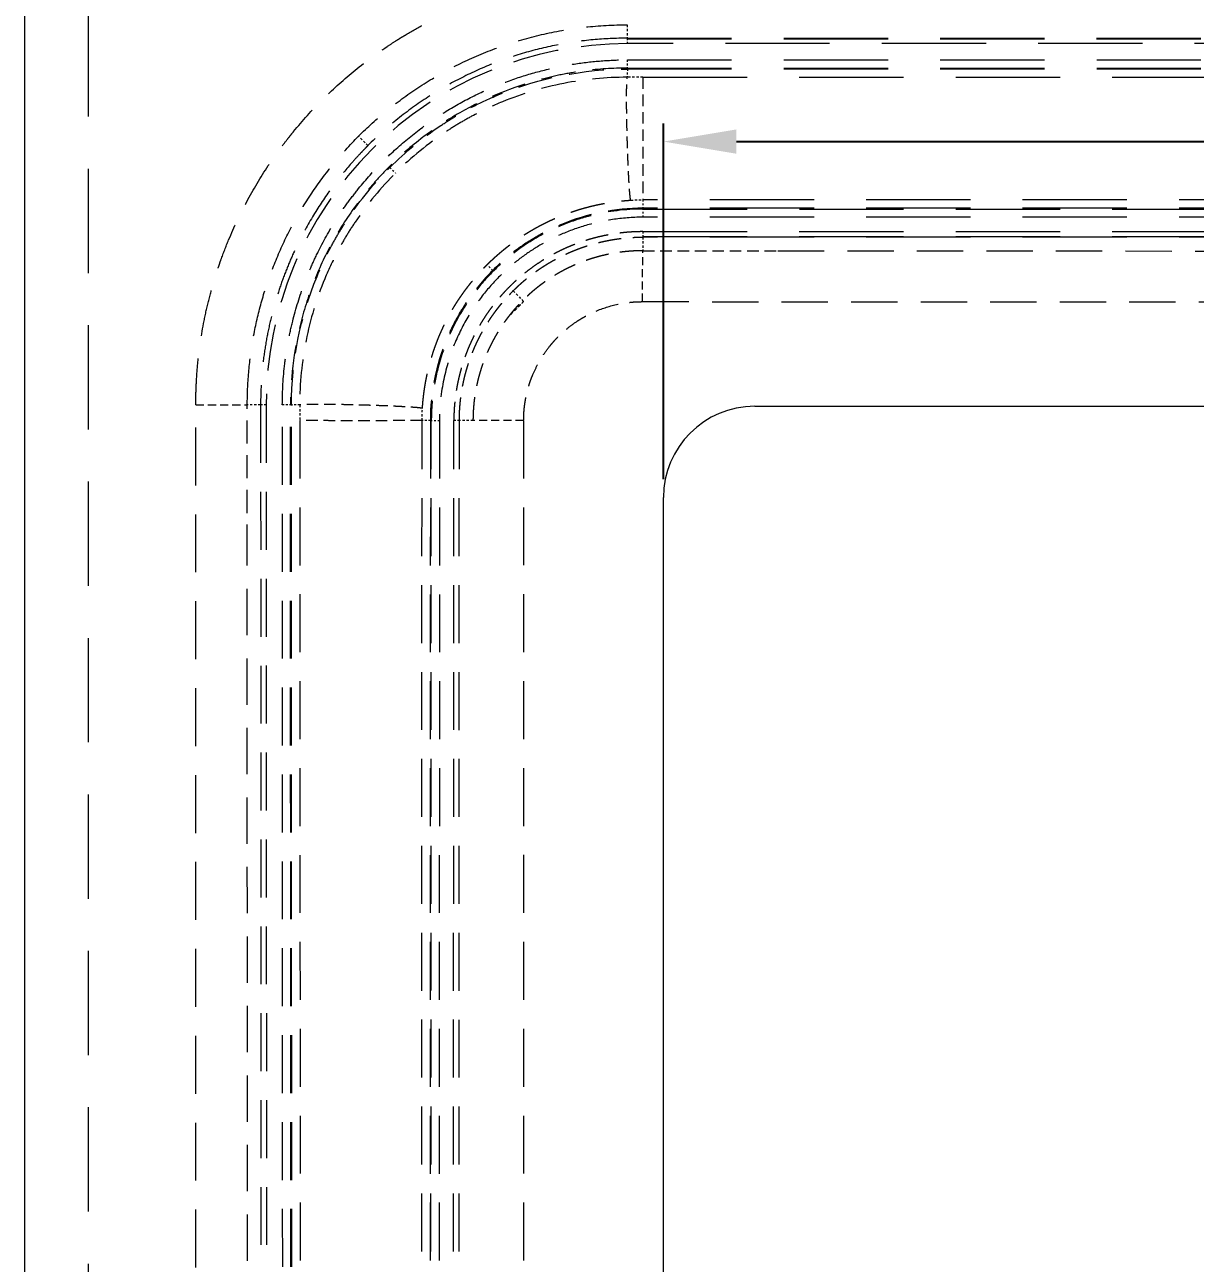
# Model space of a CAD drawing. Header units: millimetres. Extents: x 519 to 904, y 347 to 551.
# Drawn here: x 519 to 583.2, y 448.7 to 516.5 of the extents above; entities that cross this region are included whole.
import ezdxf

# ---------------------------------------------------------------- set-up
doc = ezdxf.new("R2010")
doc.units = ezdxf.units.MM
doc.linetypes.add('HIDDEN', pattern=[9.525, 6.35, -3.175])
doc.layers.add('1', color=7, linetype='Continuous', true_color=0xffffff)
doc.layers.add('dim', color=82, linetype='Continuous', lineweight=9)
doc.dimstyles.get("Standard").update_dxf_attribs({"dimscale": 2, "dimtxt": 0.18, "dimasz": 0.18, "dimexe": 0.18, "dimexo": 0.0625, "dimgap": 0.09, "dimtad": 0, "dimtih": 1, "dimtoh": 1, "dimzin": 0, "dimdsep": 46, "dimtxsty": 'Standard', "dimcen": 0.09, "dimadec": 0, "dimazin": 0, "dimtfac": 1, "dimtofl": 0, "dimtmove": 0, "dimatfit": 3, "dimfxl": 0, "dimtolj": 1, "dimtzin": 0, "dimarcsym": 0})

# ---------------------------------------------------------------- blocks, each defined once
blk = doc.blocks.new('*D5')
at = {"layer": 'Defpoints', "color": 0, "lineweight": 18, "transparency": 16777216}
for p in [(724.049, 510.126), (554.049, 490.618), (724.049, 490.618)]:
    blk.add_point(p, dxfattribs=at)
at = {"layer": 'dim', "color": 0, "lineweight": -2, "transparency": 16777216}
for p, q in [((554.049, 491.617), (554.049, 511.126)), ((724.049, 491.617), (724.049, 511.126)), ((558.049, 510.126), (627.633, 510.126)), ((720.049, 510.126), (650.465, 510.126))]:
    blk.add_line(p, q, dxfattribs=at)
at = {"layer": 'dim', "color": 0, "lineweight": 18, "transparency": 16777216}
for points in [[(558.049, 510.793), (558.049, 509.459), (554.049, 510.126)], [(720.049, 510.793), (720.049, 509.459), (724.049, 510.126)]]:
    blk.add_solid(points, dxfattribs=at)
at = {"layer": 'dim', "color": 0, "lineweight": 18, "transparency": 16777216, "insert": (639.049, 510.126), "char_height": 5, "attachment_point": 5}
blk.add_mtext('\\A1;170.00', dxfattribs=at)

msp = doc.modelspace()

# ---------------------------------------------------------------- linework, layer by layer
at = {"layer": '1', "linetype": 'Continuous', "lineweight": 18, "ltscale": 0.7121}
msp.add_line((519.049, 346.605), (519.049, 526.605), dxfattribs=at)
at = {"layer": '1', "color": 155, "linetype": 'HIDDEN', "lineweight": 18, "ltscale": 0.9}
msp.add_line((522.549, 348.618), (522.549, 524.618), dxfattribs=at)
at = {"layer": '1', "color": 155, "linetype": 'HIDDEN', "lineweight": 13, "ltscale": 0.9}
for p, q in [((552.067, 515.764), (726.032, 515.764)), ((726.032, 515.495), (552.067, 515.496)), ((552.07, 514.156), (726.029, 514.156)), ((552.07, 514.105), (726.029, 514.105)), ((552.921, 513.652), (725.178, 513.652)), ((725.178, 506.935), (552.921, 506.935)), ((725.176, 506.478), (552.923, 506.478)), ((552.923, 506.428), (725.176, 506.428)), ((725.176, 505.981), (552.923, 505.981)), ((552.921, 505.191), (725.178, 505.191)), ((552.921, 504.921), (725.178, 504.921)), ((725.178, 504.89), (552.921, 504.89))]:
    msp.add_line(p, q, dxfattribs=at)
at = {"layer": '1', "color": 155, "linetype": 'HIDDEN', "lineweight": 13, "ltscale": 0.02}
for p, q in [((537.854, 509.905), (537.34, 510.419)), ((552.921, 504.89), (552.921, 504.144)), ((545.812, 501.947), (546.338, 501.421))]:
    msp.add_line(p, q, dxfattribs=at)
at = {"layer": '1', "color": 155, "linetype": 'HIDDEN', "lineweight": 13, "ltscale": 0.01}
for p, q in [((539.055, 508.709), (539.363, 508.401)), ((544.691, 503.066), (544.382, 503.375))]:
    msp.add_line(p, q, dxfattribs=at)
at = {"layer": '1', "color": 155, "linetype": 'HIDDEN', "lineweight": 13, "ltscale": 0.5}
for p, q in [((531.973, 495.692), (532.011, 400.824)), ((533.649, 400.828), (533.611, 495.69)), ((533.7, 400.828), (533.661, 495.69)), ((534.117, 494.84), (534.159, 401.679)), ((540.778, 401.679), (540.82, 494.84)), ((541.276, 494.837), (541.238, 401.681)), ((541.289, 401.681), (541.327, 494.837)), ((541.776, 494.838), (541.738, 401.682)), ((542.827, 401.678), (542.864, 494.838))]:
    msp.add_line(p, q, dxfattribs=at)
at = {"layer": '1', "color": 2, "linetype": 'Continuous', "lineweight": 18, "ltscale": 0.8}
msp.add_line((559.049, 495.618), (719.049, 495.618), dxfattribs=at)
at = {"layer": '1', "color": 2, "linetype": 'Continuous', "lineweight": 18, "ltscale": 0.4}
msp.add_line((554.049, 405.618), (554.049, 490.618), dxfattribs=at)
at = {"layer": '1', "color": 2, "linetype": 'Continuous', "lineweight": 18, "ltscale": 0.2}
msp.add_arc((559.049, 490.618), 5, 90, 180, dxfattribs=at)
at = {"layer": '1', "color": 155, "linetype": 'HIDDEN', "lineweight": 13, "ltscale": 0.4}
for centre, major_axis, ratio, start_param, end_param in [((552.067, 495.701), (-19.794, 0), 0.999994, 4.712389, 6.283595), ((622.81, 1750.511), (11010.222, 0), 0.113203, 4.706713, 4.713509)]:
    msp.add_ellipse(centre, major_axis=major_axis, ratio=ratio, start_param=start_param, end_param=end_param, dxfattribs=at)
at = {"layer": '1', "color": 155, "linetype": 'HIDDEN', "lineweight": 13, "ltscale": 0.1}
msp.add_ellipse((622.81, 1750.511), major_axis=(11010.222, 0), ratio=0.113203, start_param=4.706041, end_param=4.706713, dxfattribs=at)
at = {"layer": '1', "color": 155, "linetype": 'HIDDEN', "lineweight": 13, "ltscale": 0.4}
for points, knots in [([(528.422, 495.695), (528.422, 495.792), (528.423, 495.89), (528.425, 496.084), (528.427, 496.181), (528.431, 496.376), (528.435, 496.473), (528.442, 496.667), (528.446, 496.763), (528.47, 497.247), (528.499, 497.632), (528.612, 498.783), (528.726, 499.544), (528.951, 500.675), (529.119, 501.426), (529.324, 502.171), (529.493, 502.727), (529.581, 503.005), (529.674, 503.281), (529.737, 503.466), (529.769, 503.558), (529.933, 504.017), (530.073, 504.379), (530.518, 505.452), (530.847, 506.149), (531.571, 507.506), (531.966, 508.166), (532.608, 509.129), (532.83, 509.445), (533.176, 509.912), (533.352, 510.144), (533.533, 510.373), (533.654, 510.525), (533.716, 510.601), (534.272, 511.28), (534.791, 511.853), (535.881, 512.944), (536.45, 513.461), (537.639, 514.439), (538.258, 514.9), (539.063, 515.44), (539.307, 515.599), (539.554, 515.754), (539.72, 515.857), (539.804, 515.908), (540.221, 516.159), (540.558, 516.35), (541.581, 516.898), (542.278, 517.228), (543.698, 517.819), (544.422, 518.08), (545.53, 518.418), (545.902, 518.522), (546.467, 518.664), (546.656, 518.71), (546.941, 518.774), (547.036, 518.795), (547.227, 518.836), (547.322, 518.856), (547.799, 518.951), (548.182, 519.019), (548.758, 519.105), (548.95, 519.131), (549.335, 519.18), (549.528, 519.201), (549.914, 519.24), (550.107, 519.257), (550.494, 519.286), (550.688, 519.298), (550.979, 519.313), (551.076, 519.317), (551.271, 519.324), (551.562, 519.331), (551.855, 519.335), (552.049, 519.337)], [0, 0, 0, 0, 0.007813, 0.007813, 0.015625, 0.015625, 0.023438, 0.023438, 0.03125, 0.03125, 0.0625, 0.0625, 0.125, 0.125, 0.15625, 0.1875, 0.1875, 0.203125, 0.210938, 0.210938, 0.21875, 0.21875, 0.25, 0.25, 0.3125, 0.3125, 0.375, 0.375, 0.40625, 0.40625, 0.421875, 0.429688, 0.429688, 0.4375, 0.4375, 0.5, 0.5, 0.5625, 0.5625, 0.625, 0.625, 0.640625, 0.648438, 0.648438, 0.65625, 0.65625, 0.6875, 0.6875, 0.75, 0.75, 0.8125, 0.8125, 0.84375, 0.84375, 0.859375, 0.859375, 0.867188, 0.867188, 0.875, 0.875, 0.90625, 0.90625, 0.921875, 0.921875, 0.9375, 0.9375, 0.953125, 0.953125, 0.96875, 0.96875, 0.976563, 0.976563, 0.984375, 1, 1, 1, 1]), ([(531.243, 495.692), (531.243, 496.278), (531.268, 496.869), (531.369, 498.06), (531.446, 498.659), (531.655, 499.86), (531.787, 500.462), (532.107, 501.663), (532.296, 502.262), (532.732, 503.452), (532.979, 504.042), (533.532, 505.209), (533.839, 505.784), (534.511, 506.914), (534.878, 507.469), (535.669, 508.549), (536.095, 509.074), (537.003, 510.09), (537.487, 510.581), (538.509, 511.518), (539.048, 511.965), (540.179, 512.81), (540.77, 513.207), (542.002, 513.943), (542.642, 514.283), (543.966, 514.897), (544.649, 515.173), (546.053, 515.652), (546.774, 515.856), (548.245, 516.186), (548.995, 516.313), (550.517, 516.484), (551.289, 516.528), (552.067, 516.529)], [0, 0, 0, 0, 0.0625, 0.0625, 0.125, 0.125, 0.1875, 0.1875, 0.25, 0.25, 0.3125, 0.3125, 0.375, 0.375, 0.4375, 0.4375, 0.5, 0.5, 0.5625, 0.5625, 0.625, 0.625, 0.6875, 0.6875, 0.75, 0.75, 0.8125, 0.8125, 0.875, 0.875, 0.9375, 0.9375, 1, 1, 1, 1]), ([(552.067, 515.794), (551.445, 515.794), (550.819, 515.765), (549.563, 515.647), (548.933, 515.559), (547.676, 515.319), (547.049, 515.168), (545.804, 514.804), (545.186, 514.591), (543.965, 514.1), (543.363, 513.823), (542.18, 513.206), (541.601, 512.867), (540.471, 512.125), (539.921, 511.723), (538.858, 510.859), (538.346, 510.397), (537.855, 509.906), (537.855, 509.906), (537.855, 509.906), (537.855, 509.906), (537.855, 509.905), (537.854, 509.905), (537.853, 509.904), (537.851, 509.902), (537.847, 509.897), (537.838, 509.889), (537.821, 509.871), (537.786, 509.836), (537.716, 509.766), (537.577, 509.623), (537.456, 509.496), (537.214, 509.236), (537.051, 509.055), (536.559, 508.488), (536.229, 508.079), (535.572, 507.189), (535.247, 506.71), (534.615, 505.678), (534.308, 505.125), (533.874, 504.239), (533.594, 503.629), (533.206, 502.658), (532.857, 501.63), (532.555, 500.546), (532.306, 499.408), (532.181, 498.615), (532.079, 497.806), (532.04, 497.394), (531.987, 496.554), (531.973, 496.126), (531.973, 495.692)], [0, 0, 0, 0, 0.0625, 0.0625, 0.125, 0.125, 0.1875, 0.1875, 0.25, 0.25, 0.3125, 0.3125, 0.375, 0.375, 0.4375, 0.4375, 0.5, 0.5, 0.500008, 0.500008, 0.500015, 0.500031, 0.500061, 0.500122, 0.500244, 0.500488, 0.500977, 0.501953, 0.503906, 0.507812, 0.515625, 0.53125, 0.53125, 0.5625, 0.5625, 0.625, 0.625, 0.6875, 0.6875, 0.75, 0.75, 0.78125, 0.8125, 0.84375, 0.875, 0.90625, 0.9375, 0.9375, 0.96875, 0.96875, 1, 1, 1, 1]), ([(533.163, 495.691), (533.162, 496.458), (533.21, 497.217), (533.346, 498.333), (533.402, 498.701), (533.535, 499.43), (533.611, 499.79), (533.869, 500.855), (534.079, 501.546), (534.446, 502.548), (534.577, 502.877), (534.856, 503.522), (535.003, 503.839), (535.467, 504.769), (535.807, 505.364), (536.355, 506.215), (536.544, 506.492), (536.934, 507.031), (537.135, 507.293), (537.753, 508.059), (538.185, 508.541), (539.082, 509.447), (539.546, 509.871), (540.499, 510.661), (540.987, 511.027), (541.981, 511.699), (542.487, 512.007), (543.507, 512.564), (544.023, 512.815), (545.056, 513.263), (545.573, 513.46), (546.606, 513.803), (547.121, 513.95), (548.143, 514.197), (548.65, 514.297), (549.652, 514.455), (550.147, 514.512), (551.121, 514.588), (551.6, 514.606), (552.07, 514.606)], [0, 0, 0, 0, 0.0625, 0.0625, 0.09375, 0.09375, 0.125, 0.125, 0.1875, 0.1875, 0.21875, 0.21875, 0.25, 0.25, 0.3125, 0.3125, 0.34375, 0.34375, 0.375, 0.375, 0.4375, 0.4375, 0.5, 0.5, 0.5625, 0.5625, 0.625, 0.625, 0.6875, 0.6875, 0.75, 0.75, 0.8125, 0.8125, 0.875, 0.875, 0.9375, 0.9375, 1, 1, 1, 1]), ([(531.287, 406.876), (531.278, 415.399), (531.26, 434.463), (531.246, 461.459), (531.243, 479.931), (531.242, 487.863)], [0, 0, 0, 0, 0.315737, 0.706208, 1, 1, 1, 1])]:
    msp.add_open_spline(points, degree=3, knots=knots, dxfattribs=at)
at = {"layer": '1', "color": 155, "linetype": 'HIDDEN', "lineweight": 13, "ltscale": 0.02}
for points, degree in [([(552.067, 516.529), (552.067, 516.284), (552.067, 516.039), (552.067, 515.794)], 3), ([(552.921, 513.652), (552.484, 513.652), (552.065, 513.653)], 2), ([(531.973, 495.692), (531.729, 495.692), (531.486, 495.692), (531.243, 495.692)], 3), ([(534.116, 495.695), (534.117, 495.269), (534.117, 494.84)], 2), ([(540.821, 494.84), (540.822, 495.062), (540.828, 495.285), (540.841, 495.507)], 3), ([(543.611, 494.838), (543.362, 494.838), (543.113, 494.838), (542.864, 494.838)], 3)]:
    msp.add_open_spline(points, degree=degree, dxfattribs=at)
at = {"layer": '1', "color": 155, "linetype": 'HIDDEN', "lineweight": 13, "ltscale": 0.008}
for points in [[(552.067, 515.794), (552.067, 515.79), (552.067, 515.779), (552.067, 515.746), (552.067, 515.723), (552.067, 515.668), (552.067, 515.637), (552.067, 515.569), (552.067, 515.532), (552.067, 515.496)], [(532.272, 495.693), (532.236, 495.693), (532.199, 495.693), (532.131, 495.693), (532.099, 495.693), (532.044, 495.693), (532.021, 495.693), (531.988, 495.693), (531.977, 495.692), (531.973, 495.692)]]:
    msp.add_open_spline(points, degree=3, knots=[0, 0, 0, 0, 0.25, 0.25, 0.5, 0.5, 0.75, 0.75, 1, 1, 1, 1], dxfattribs=at)
at = {"layer": '1', "color": 155, "linetype": 'HIDDEN', "lineweight": 13, "ltscale": 0.9}
for points in [[(552.067, 515.794), (610.055, 515.794), (668.044, 515.794), (726.032, 515.794)], [(552.07, 514.606), (610.056, 514.606), (668.042, 514.606), (726.029, 514.606)]]:
    msp.add_open_spline(points, degree=3, dxfattribs=at)
at = {"layer": '1', "color": 155, "linetype": 'HIDDEN', "lineweight": 13, "ltscale": 0.01}
for points in [[(552.07, 514.105), (552.07, 514.112), (552.07, 514.13), (552.07, 514.187), (552.07, 514.225), (552.07, 514.316), (552.07, 514.369), (552.07, 514.484), (552.07, 514.545), (552.07, 514.606)], [(541.276, 494.837), (541.283, 494.837), (541.301, 494.837), (541.357, 494.837), (541.395, 494.837), (541.486, 494.838), (541.539, 494.838), (541.654, 494.838), (541.715, 494.838), (541.776, 494.838)]]:
    msp.add_open_spline(points, degree=3, knots=[0, 0, 0, 0, 0.25, 0.25, 0.5, 0.5, 0.75, 0.75, 1, 1, 1, 1], dxfattribs=at)
at = {"layer": '1', "color": 155, "linetype": 'HIDDEN', "lineweight": 13, "ltscale": 0.3}
for points, knots in [([(552.07, 514.155), (551.284, 514.155), (550.501, 514.104), (549.32, 513.951), (548.922, 513.887), (548.127, 513.73), (547.729, 513.638), (545.774, 513.12), (544.288, 512.513), (542.532, 511.505), (542.185, 511.29), (541.511, 510.841), (541.183, 510.606), (540.224, 509.872), (539.62, 509.343), (538.765, 508.492), (538.489, 508.198), (537.954, 507.592), (537.694, 507.277), (536.95, 506.314), (536.502, 505.646), (535.697, 504.257), (535.341, 503.537), (534.722, 502.045), (534.459, 501.271), (533.83, 498.935), (533.613, 497.342), (533.612, 495.706), (533.612, 495.698), (533.612, 495.69)], [0, 0, 0, 0, 0.081751, 0.081751, 0.123454, 0.123454, 0.165156, 0.165156, 0.331966, 0.331966, 0.373668, 0.373668, 0.415371, 0.415371, 0.498776, 0.498776, 0.540478, 0.540478, 0.58218, 0.58218, 0.665585, 0.665585, 0.74899, 0.74899, 0.832395, 0.832395, 0.999205, 0.999205, 1, 1, 1, 1]), ([(533.662, 495.69), (533.661, 498.1), (534.266, 501.111), (535.55, 503.839), (535.976, 504.636), (536.124, 504.898), (536.434, 505.414), (537.24, 506.686), (538.971, 508.79), (541.075, 510.522), (542.346, 511.329), (542.863, 511.639), (543.125, 511.788), (543.922, 512.213), (546.649, 513.499), (549.66, 514.104), (552.07, 514.104)], [0, 0, 0, 0, 0.25, 0.3125, 0.3125, 0.34375, 0.34375, 0.375, 0.5, 0.625, 0.65625, 0.65625, 0.6875, 0.6875, 0.75, 1, 1, 1, 1]), ([(552.065, 513.652), (550.899, 513.655), (549.731, 513.541), (547.437, 513.09), (546.31, 512.753), (544.684, 512.087), (544.153, 511.839), (543.376, 511.428), (543.121, 511.284), (542.617, 510.984), (542.369, 510.828), (541.147, 510.015), (540.233, 509.267), (538.565, 507.608), (537.811, 506.697), (536.99, 505.475), (536.831, 505.226), (536.527, 504.722), (536.382, 504.466), (535.964, 503.686), (535.712, 503.153), (535.035, 501.517), (534.691, 500.381), (534.23, 498.062), (534.113, 496.879), (534.117, 495.695)], [0, 0, 0, 0, 0.125, 0.125, 0.25, 0.25, 0.3125, 0.3125, 0.34375, 0.34375, 0.375, 0.375, 0.5, 0.5, 0.625, 0.625, 0.65625, 0.65625, 0.6875, 0.6875, 0.75, 0.75, 0.875, 0.875, 1, 1, 1, 1]), ([(540.841, 495.507), (540.844, 495.543), (540.848, 495.615), (540.856, 495.723), (540.865, 495.83), (540.875, 495.938), (540.886, 496.045), (540.898, 496.152), (540.911, 496.259), (540.924, 496.366), (540.939, 496.472), (540.954, 496.578), (540.971, 496.684), (540.988, 496.79), (541.006, 496.896), (541.026, 497.001), (541.046, 497.106), (541.067, 497.21), (541.088, 497.315), (541.111, 497.419), (541.135, 497.522), (541.159, 497.626), (541.185, 497.729), (541.211, 497.832), (541.238, 497.934), (541.266, 498.036), (541.294, 498.138), (541.324, 498.239), (541.354, 498.34), (541.386, 498.441), (541.418, 498.541), (541.451, 498.641), (541.484, 498.741), (541.519, 498.84), (541.554, 498.938), (541.591, 499.037), (541.628, 499.135), (541.665, 499.232), (541.704, 499.329), (541.743, 499.426), (541.783, 499.522), (541.824, 499.618), (541.866, 499.713), (541.908, 499.808), (541.952, 499.902), (541.996, 499.996), (542.04, 500.089), (542.086, 500.182), (542.132, 500.275), (542.179, 500.367), (542.227, 500.458), (542.275, 500.549), (542.324, 500.639), (542.374, 500.729), (542.425, 500.819), (542.476, 500.908), (542.528, 500.996), (542.581, 501.084), (542.634, 501.171), (542.689, 501.257), (542.743, 501.344), (542.799, 501.429), (542.855, 501.514), (542.912, 501.599), (542.969, 501.682), (543.028, 501.766), (543.086, 501.848), (543.146, 501.931), (543.206, 502.012), (543.266, 502.093), (543.328, 502.173), (543.389, 502.253), (543.452, 502.333), (543.515, 502.411), (543.579, 502.489), (543.643, 502.567), (543.707, 502.643), (543.773, 502.72), (543.839, 502.795), (543.905, 502.87), (543.972, 502.944), (544.04, 503.018), (544.108, 503.091), (544.176, 503.164), (544.245, 503.236), (544.315, 503.307), (544.374, 503.366), (544.422, 503.414), (544.459, 503.451), (544.497, 503.488), (544.534, 503.524), (544.572, 503.56), (544.61, 503.597), (544.648, 503.633), (544.686, 503.668), (544.725, 503.704), (544.763, 503.74), (544.802, 503.775), (544.841, 503.811), (544.88, 503.846), (544.92, 503.881), (544.959, 503.916), (544.999, 503.95), (545.039, 503.985), (545.079, 504.019), (545.119, 504.054), (545.159, 504.088), (545.2, 504.122), (545.241, 504.156), (545.281, 504.189), (545.323, 504.223), (545.364, 504.256), (545.405, 504.289), (545.447, 504.322), (545.488, 504.355), (545.53, 504.388), (545.572, 504.42), (545.615, 504.453), (545.657, 504.485), (545.699, 504.517), (545.742, 504.549), (545.785, 504.58), (545.828, 504.612), (545.871, 504.643), (545.915, 504.675), (545.958, 504.706), (546.002, 504.736), (546.046, 504.767), (546.09, 504.797), (546.134, 504.828), (546.178, 504.858), (546.223, 504.888), (546.267, 504.918), (546.312, 504.947), (546.357, 504.977), (546.402, 505.006), (546.448, 505.035), (546.493, 505.064), (546.539, 505.092), (546.584, 505.121), (546.63, 505.149), (546.676, 505.177), (546.722, 505.205), (546.769, 505.233), (546.815, 505.26), (546.862, 505.287), (546.909, 505.314), (546.956, 505.341), (547.003, 505.368), (547.05, 505.395), (547.098, 505.421), (547.145, 505.447), (547.193, 505.473), (547.241, 505.499), (547.289, 505.524), (547.337, 505.549), (547.385, 505.574), (547.433, 505.599), (547.482, 505.624), (547.531, 505.649), (547.58, 505.673), (547.628, 505.697), (547.678, 505.721), (547.727, 505.744), (547.776, 505.768), (547.826, 505.791), (547.875, 505.814), (547.925, 505.837), (547.975, 505.859), (548.025, 505.882), (548.075, 505.904), (548.126, 505.926), (548.176, 505.948), (548.227, 505.969), (548.277, 505.991), (548.328, 506.012), (548.379, 506.032), (548.43, 506.053), (548.481, 506.074), (548.533, 506.094), (548.584, 506.114), (548.636, 506.134), (548.687, 506.153), (548.739, 506.172), (548.791, 506.192), (548.843, 506.21), (548.895, 506.229), (548.947, 506.248), (549, 506.266), (549.052, 506.284), (549.105, 506.302), (549.158, 506.319), (549.21, 506.336), (549.263, 506.353), (549.316, 506.37), (549.37, 506.387), (549.423, 506.403), (549.476, 506.419), (549.53, 506.435), (549.583, 506.451), (549.637, 506.466), (549.691, 506.482), (549.744, 506.497), (549.798, 506.511), (549.852, 506.526), (549.907, 506.54), (549.961, 506.554), (550.015, 506.568), (550.07, 506.582), (550.124, 506.595), (550.179, 506.608), (550.233, 506.621), (550.288, 506.633), (550.343, 506.646), (550.398, 506.658), (550.453, 506.67), (550.508, 506.681), (550.564, 506.693), (550.619, 506.704), (550.674, 506.714), (550.73, 506.725), (550.785, 506.735), (550.841, 506.746), (550.897, 506.755), (550.952, 506.765), (551.008, 506.774), (551.064, 506.783), (551.12, 506.792), (551.176, 506.801), (551.232, 506.809), (551.289, 506.817), (551.345, 506.825), (551.401, 506.833), (551.458, 506.84), (551.514, 506.847), (551.571, 506.854), (551.627, 506.86), (551.684, 506.867), (551.741, 506.873), (551.798, 506.878), (551.855, 506.884), (551.911, 506.889), (551.968, 506.894), (552.025, 506.899), (552.082, 506.903), (552.14, 506.907), (552.197, 506.911), (552.235, 506.913), (552.254, 506.914)], [0, 0, 0, 0, 0.006139, 0.012272, 0.018398, 0.024519, 0.030634, 0.036742, 0.042844, 0.04894, 0.055031, 0.061115, 0.067193, 0.073265, 0.07933, 0.08539, 0.091444, 0.097492, 0.103533, 0.109569, 0.115598, 0.121621, 0.127638, 0.133649, 0.139654, 0.145653, 0.151645, 0.157632, 0.163612, 0.169586, 0.175554, 0.181515, 0.187471, 0.19342, 0.199363, 0.2053, 0.21123, 0.217155, 0.223073, 0.228985, 0.234891, 0.24079, 0.246684, 0.252571, 0.258452, 0.264326, 0.270195, 0.276057, 0.281914, 0.287764, 0.293608, 0.299446, 0.305278, 0.311104, 0.316924, 0.322738, 0.328546, 0.334348, 0.340145, 0.345935, 0.35172, 0.357499, 0.363272, 0.369039, 0.3748, 0.380556, 0.386306, 0.39205, 0.397789, 0.403522, 0.409249, 0.41497, 0.420686, 0.426395, 0.432099, 0.437798, 0.44349, 0.449177, 0.454858, 0.460533, 0.466203, 0.471866, 0.477524, 0.483176, 0.488822, 0.494462, 0.500097, 0.503059, 0.506022, 0.508988, 0.511955, 0.514924, 0.517895, 0.520868, 0.523842, 0.526818, 0.529796, 0.532775, 0.535757, 0.53874, 0.541725, 0.544711, 0.5477, 0.55069, 0.553682, 0.556675, 0.559671, 0.562668, 0.565667, 0.568667, 0.571669, 0.574674, 0.577679, 0.580687, 0.583696, 0.586707, 0.58972, 0.592734, 0.59575, 0.598768, 0.601788, 0.60481, 0.607833, 0.610858, 0.613884, 0.616912, 0.619943, 0.622974, 0.626008, 0.629043, 0.63208, 0.635119, 0.63816, 0.641202, 0.644246, 0.647292, 0.650339, 0.653389, 0.65644, 0.659492, 0.662547, 0.665603, 0.668661, 0.671721, 0.674783, 0.677846, 0.680912, 0.683979, 0.687048, 0.690118, 0.693191, 0.696265, 0.699341, 0.702419, 0.705499, 0.70858, 0.711663, 0.714749, 0.717836, 0.720924, 0.724015, 0.727108, 0.730202, 0.733298, 0.736396, 0.739496, 0.742598, 0.745702, 0.748807, 0.751915, 0.755024, 0.758135, 0.761248, 0.764363, 0.76748, 0.770598, 0.773719, 0.776841, 0.779965, 0.783091, 0.786219, 0.789349, 0.79248, 0.795614, 0.798749, 0.801886, 0.805026, 0.808166, 0.811309, 0.814454, 0.817601, 0.820749, 0.823899, 0.827051, 0.830205, 0.833361, 0.836519, 0.839678, 0.84284, 0.846003, 0.849168, 0.852335, 0.855504, 0.858675, 0.861847, 0.865022, 0.868198, 0.871376, 0.874556, 0.877737, 0.880921, 0.884106, 0.887294, 0.890483, 0.893674, 0.896866, 0.900061, 0.903257, 0.906456, 0.909656, 0.912858, 0.916061, 0.919267, 0.922474, 0.925684, 0.928895, 0.932108, 0.935322, 0.938539, 0.941757, 0.944977, 0.948199, 0.951423, 0.954649, 0.957876, 0.961105, 0.964337, 0.96757, 0.970804, 0.974041, 0.977279, 0.98052, 0.983762, 0.987006, 0.990252, 0.993499, 0.996749, 1, 1, 1, 1]), ([(552.923, 506.478), (551.399, 506.478), (549.495, 506.095), (547.77, 505.283), (547.098, 504.924), (546.771, 504.728), (545.822, 504.092), (544.639, 503.119), (543.666, 501.937), (543.029, 500.988), (542.833, 500.661), (542.474, 499.989), (541.661, 498.264), (541.277, 496.361), (541.277, 494.837)], [0, 0, 0, 0, 0.25, 0.3125, 0.3125, 0.375, 0.375, 0.5, 0.625, 0.625, 0.6875, 0.6875, 0.75, 1, 1, 1, 1]), ([(552.923, 506.427), (551.974, 506.428), (551.036, 506.31), (549.86, 506.016), (549.613, 505.945), (549.122, 505.787), (548.876, 505.699), (548.151, 505.411), (547.685, 505.189), (546.788, 504.685), (546.357, 504.402), (545.53, 503.777), (545.134, 503.434), (544.4, 502.707), (544.059, 502.322), (543.428, 501.506), (543.138, 501.074), (542.357, 499.721), (541.97, 498.768), (541.576, 497.265), (541.477, 496.75), (541.357, 495.771), (541.328, 495.305), (541.327, 494.837)], [0, 0, 0, 0, 0.159334, 0.159334, 0.201749, 0.201749, 0.244165, 0.244165, 0.328996, 0.328996, 0.413827, 0.413827, 0.498657, 0.498657, 0.583488, 0.583488, 0.668319, 0.668319, 0.837981, 0.837981, 0.922812, 0.922812, 1, 1, 1, 1])]:
    msp.add_open_spline(points, degree=3, knots=knots, dxfattribs=at)
at = {"layer": '1', "color": 155, "linetype": 'HIDDEN', "lineweight": 13, "ltscale": 0.01}
for points in [[(552.07, 514.104), (552.068, 513.954), (552.067, 513.803), (552.065, 513.652)], [(552.921, 506.935), (552.921, 506.782), (552.922, 506.63), (552.923, 506.478)], [(534.117, 495.695), (533.965, 495.694), (533.814, 495.692), (533.662, 495.69)], [(541.277, 494.837), (541.125, 494.838), (540.973, 494.839), (540.821, 494.84)]]:
    msp.add_open_spline(points, degree=3, dxfattribs=at)
at = {"layer": '1', "color": 155, "linetype": 'HIDDEN', "lineweight": 13, "ltscale": 0.1}
for points, knots in [([(552.254, 506.915), (552.251, 506.926), (552.247, 506.941), (552.24, 506.98), (552.236, 507.004), (552.228, 507.062), (552.224, 507.095), (552.216, 507.172), (552.208, 507.258), (552.199, 507.363), (552.19, 507.477), (552.181, 507.6), (552.172, 507.74), (552.163, 507.888), (552.158, 507.966), (552.149, 508.128), (552.145, 508.212), (552.136, 508.386), (552.132, 508.475), (552.123, 508.658), (552.119, 508.752), (552.111, 508.941), (552.107, 509.037), (552.096, 509.327), (552.089, 509.522), (552.079, 509.812), (552.076, 509.907), (552.07, 510.096), (552.065, 510.282), (552.06, 510.467), (552.055, 510.656), (552.053, 510.752), (552.046, 511.041), (552.042, 511.237), (552.037, 511.526), (552.036, 511.622), (552.033, 511.812), (552.032, 511.905), (552.03, 512.089), (552.03, 512.178), (552.029, 512.352), (552.029, 512.437), (552.028, 512.599), (552.029, 512.677), (552.029, 512.825), (552.031, 512.965), (552.033, 513.089), (552.035, 513.203), (552.038, 513.309), (552.042, 513.395), (552.046, 513.472), (552.048, 513.506), (552.052, 513.564), (552.055, 513.588), (552.06, 513.627), (552.062, 513.642), (552.065, 513.653)], [0, 0, 0, 0, 0.03125, 0.03125, 0.0625, 0.0625, 0.09375, 0.09375, 0.125, 0.15625, 0.15625, 0.1875, 0.21875, 0.21875, 0.25, 0.25, 0.28125, 0.28125, 0.3125, 0.3125, 0.34375, 0.34375, 0.375, 0.375, 0.4375, 0.4375, 0.46875, 0.46875, 0.5, 0.53125, 0.53125, 0.5625, 0.5625, 0.625, 0.625, 0.65625, 0.65625, 0.6875, 0.6875, 0.71875, 0.71875, 0.75, 0.75, 0.78125, 0.78125, 0.8125, 0.84375, 0.84375, 0.875, 0.90625, 0.90625, 0.9375, 0.9375, 0.96875, 0.96875, 1, 1, 1, 1]), ([(552.921, 513.652), (552.921, 513.645), (552.921, 513.606), (552.921, 513.474), (552.921, 513.163), (552.921, 512.72), (552.921, 512.171), (552.921, 511.554), (552.921, 511.02), (552.921, 510.601), (552.921, 510.297), (552.921, 509.992), (552.921, 509.573), (552.921, 509.039), (552.921, 508.421), (552.921, 507.872), (552.921, 507.428), (552.921, 507.116), (552.921, 506.982), (552.921, 506.943), (552.921, 506.935)], [0, 0, 0, 0, 0.020454, 0.088914, 0.157375, 0.225835, 0.294296, 0.362756, 0.431217, 0.465447, 0.499677, 0.533907, 0.568138, 0.636598, 0.705059, 0.773519, 0.84198, 0.91044, 0.978901, 1, 1, 1, 1]), ([(540.84, 495.507), (540.819, 495.513), (540.781, 495.519), (540.695, 495.53), (540.661, 495.534), (540.585, 495.541), (540.455, 495.553), (540.226, 495.57), (540.017, 495.582), (539.87, 495.591), (539.792, 495.595), (539.63, 495.604), (539.546, 495.608), (539.373, 495.617), (539.283, 495.621), (539.009, 495.633), (538.819, 495.641), (538.434, 495.655), (538.239, 495.662), (537.95, 495.672), (537.854, 495.675), (537.666, 495.681), (537.48, 495.686), (537.295, 495.691), (537.107, 495.696), (537.011, 495.698), (536.722, 495.705), (536.527, 495.709), (536.142, 495.716), (535.951, 495.719), (535.677, 495.722), (535.587, 495.723), (535.414, 495.724), (535.329, 495.725), (535.167, 495.725), (535.09, 495.725), (534.942, 495.725), (534.733, 495.724), (534.503, 495.72), (534.373, 495.716), (534.296, 495.712), (534.263, 495.71), (534.176, 495.705), (534.138, 495.7), (534.116, 495.695)], [0, 0, 0, 0, 0.0625, 0.0625, 0.09375, 0.09375, 0.125, 0.1875, 0.21875, 0.21875, 0.25, 0.25, 0.28125, 0.28125, 0.3125, 0.3125, 0.375, 0.375, 0.4375, 0.4375, 0.46875, 0.46875, 0.5, 0.53125, 0.53125, 0.5625, 0.5625, 0.625, 0.625, 0.6875, 0.6875, 0.71875, 0.71875, 0.75, 0.75, 0.78125, 0.78125, 0.8125, 0.875, 0.90625, 0.90625, 0.9375, 0.9375, 1, 1, 1, 1]), ([(540.82, 494.84), (540.813, 494.839), (540.774, 494.839), (540.64, 494.837), (540.329, 494.835), (539.886, 494.833), (539.338, 494.832), (538.721, 494.831), (538.189, 494.831), (537.77, 494.83), (537.466, 494.83), (537.163, 494.83), (536.744, 494.831), (536.211, 494.831), (535.596, 494.832), (535.048, 494.833), (534.606, 494.835), (534.295, 494.837), (534.163, 494.839), (534.125, 494.839), (534.118, 494.84)], [0, 0, 0, 0, 0.020996, 0.089471, 0.157945, 0.226419, 0.294894, 0.363368, 0.431842, 0.466079, 0.500316, 0.534554, 0.568791, 0.637265, 0.705739, 0.774214, 0.842688, 0.911162, 0.979637, 1, 1, 1, 1])]:
    msp.add_open_spline(points, degree=3, knots=knots, dxfattribs=at)
at = {"layer": '1', "color": 155, "linetype": 'HIDDEN', "lineweight": 13, "ltscale": 0.02}
msp.add_open_spline([(552.254, 506.914), (552.27, 506.915), (552.301, 506.917), (552.348, 506.92), (552.395, 506.922), (552.442, 506.924), (552.489, 506.926), (552.537, 506.928), (552.584, 506.929), (552.632, 506.931), (552.68, 506.932), (552.728, 506.933), (552.776, 506.934), (552.824, 506.934), (552.872, 506.935), (552.904, 506.935), (552.921, 506.935)], degree=3, knots=[0, 0, 0, 0, 0.070382, 0.140924, 0.211625, 0.282486, 0.353508, 0.42469, 0.496034, 0.56754, 0.639208, 0.711039, 0.783033, 0.855191, 0.927513, 1, 1, 1, 1], dxfattribs=at)
at = {"layer": '1', "color": 155, "linetype": 'HIDDEN', "lineweight": 13, "ltscale": 0.01}
for points, weights in [([(552.923, 506.478), (552.923, 506.448), (552.923, 506.248), (552.923, 505.981)], [1.14389356309, 0.951522224233, 0.952036852017, 1.14543744645]), ([(533.662, 495.69), (533.632, 495.691), (533.431, 495.691), (533.163, 495.691)], [1.14621460386, 0.951780481011, 0.951263178696, 1.14466269691])]:
    msp.add_rational_spline(points, weights, degree=3, dxfattribs=at)
at = {"layer": '1', "color": 155, "linetype": 'HIDDEN', "lineweight": 13, "ltscale": 0.3}
msp.add_open_spline([(552.923, 505.981), (552.336, 505.981), (551.223, 505.885), (549.781, 505.558), (548.433, 505.067), (547.251, 504.457), (546.246, 503.785), (545.259, 502.961), (544.287, 501.931), (543.359, 500.642), (542.552, 499.057), (541.953, 497.145), (541.776, 495.644), (541.776, 494.838)], degree=3, dxfattribs=at)
at = {"layer": '1', "color": 155, "linetype": 'HIDDEN', "lineweight": 13, "ltscale": 0.2}
for points, degree, knots in [([(552.921, 505.191), (551.904, 505.191), (549.897, 504.791), (548.019, 504.014), (546.318, 502.877), (544.881, 501.441), (543.744, 499.74), (542.964, 497.861), (542.763, 496.859), (542.562, 495.854), (542.561, 494.839)], 2, [0, 0, 0, 0.125, 0.25, 0.375, 0.5, 0.625, 0.75, 0.875, 0.875, 1, 1, 1]), ([(542.864, 494.838), (542.864, 494.867), (542.864, 494.923), (542.866, 495.009), (542.867, 495.094), (542.87, 495.179), (542.873, 495.263), (542.877, 495.348), (542.882, 495.432), (542.887, 495.517), (542.893, 495.6), (542.9, 495.684), (542.908, 495.768), (542.916, 495.851), (542.924, 495.934), (542.934, 496.017), (542.944, 496.1), (542.955, 496.182), (542.966, 496.264), (542.978, 496.346), (542.991, 496.428), (543.005, 496.509), (543.019, 496.59), (543.033, 496.671), (543.049, 496.752), (543.065, 496.832), (543.081, 496.912), (543.098, 496.992), (543.116, 497.071), (543.134, 497.15), (543.153, 497.229), (543.173, 497.307), (543.193, 497.386), (543.214, 497.463), (543.235, 497.541), (543.257, 497.618), (543.28, 497.695), (543.303, 497.772), (543.326, 497.848), (543.351, 497.924), (543.375, 497.999), (543.401, 498.075), (543.426, 498.149), (543.453, 498.224), (543.48, 498.298), (543.507, 498.372), (543.535, 498.445), (543.563, 498.518), (543.592, 498.591), (543.622, 498.663), (543.652, 498.735), (543.682, 498.807), (543.713, 498.878), (543.745, 498.949), (543.776, 499.019), (543.809, 499.09), (543.842, 499.159), (543.875, 499.228), (543.909, 499.297), (543.943, 499.366), (543.978, 499.434), (544.013, 499.501), (544.048, 499.569), (544.084, 499.636), (544.121, 499.702), (544.158, 499.768), (544.195, 499.834), (544.233, 499.899), (544.271, 499.964), (544.309, 500.028), (544.348, 500.092), (544.387, 500.155), (544.427, 500.218), (544.467, 500.281), (544.507, 500.343), (544.548, 500.405), (544.589, 500.467), (544.631, 500.527), (544.673, 500.588), (544.715, 500.648), (544.758, 500.708), (544.801, 500.767), (544.844, 500.826), (544.887, 500.884), (544.931, 500.942), (544.976, 500.999), (545.02, 501.056), (545.065, 501.113), (545.11, 501.169), (545.156, 501.225), (545.201, 501.28), (545.247, 501.335), (545.294, 501.389), (545.34, 501.443), (545.387, 501.496), (545.435, 501.549), (545.482, 501.602), (545.53, 501.654), (545.578, 501.705), (545.626, 501.756), (545.674, 501.807), (545.723, 501.857), (545.772, 501.907), (545.821, 501.957), (545.871, 502.006), (545.92, 502.054), (545.97, 502.102), (546.02, 502.15), (546.07, 502.197), (546.121, 502.243), (546.172, 502.29), (546.223, 502.335), (546.274, 502.381), (546.325, 502.426), (546.376, 502.47), (546.428, 502.514), (546.48, 502.557), (546.532, 502.6), (546.584, 502.643), (546.636, 502.685), (546.689, 502.727), (546.742, 502.768), (546.794, 502.809), (546.847, 502.849), (546.9, 502.889), (546.954, 502.929), (547.007, 502.968), (547.06, 503.007), (547.114, 503.045), (547.168, 503.082), (547.221, 503.12), (547.275, 503.157), (547.329, 503.193), (547.384, 503.229), (547.438, 503.265), (547.492, 503.3), (547.547, 503.334), (547.601, 503.369), (547.656, 503.402), (547.711, 503.436), (547.765, 503.469), (547.82, 503.501), (547.875, 503.533), (547.93, 503.565), (547.985, 503.596), (548.04, 503.627), (548.096, 503.657), (548.151, 503.687), (548.206, 503.717), (548.261, 503.746), (548.317, 503.775), (548.372, 503.803), (548.428, 503.831), (548.483, 503.859), (548.539, 503.886), (548.594, 503.912), (548.65, 503.939), (548.705, 503.964), (548.761, 503.99), (548.816, 504.015), (548.872, 504.04), (548.928, 504.064), (548.983, 504.088), (549.039, 504.111), (549.094, 504.134), (549.15, 504.157), (549.206, 504.179), (549.261, 504.201), (549.317, 504.223), (549.372, 504.244), (549.428, 504.264), (549.483, 504.285), (549.539, 504.305), (549.594, 504.324), (549.649, 504.344), (549.705, 504.362), (549.76, 504.381), (549.815, 504.399), (549.871, 504.417), (549.926, 504.434), (549.981, 504.451), (550.036, 504.468), (550.091, 504.484), (550.146, 504.5), (550.201, 504.516), (550.256, 504.531), (550.311, 504.546), (550.365, 504.56), (550.42, 504.575), (550.475, 504.588), (550.529, 504.602), (550.584, 504.615), (550.638, 504.628), (550.692, 504.64), (550.746, 504.653), (550.8, 504.664), (550.854, 504.676), (550.908, 504.687), (550.962, 504.698), (551.016, 504.708), (551.07, 504.719), (551.123, 504.729), (551.176, 504.738), (551.23, 504.747), (551.283, 504.756), (551.336, 504.765), (551.389, 504.773), (551.442, 504.781), (551.495, 504.789), (551.548, 504.796), (551.6, 504.803), (551.653, 504.81), (551.705, 504.817), (551.757, 504.823), (551.809, 504.829), (551.861, 504.834), (551.913, 504.84), (551.965, 504.845), (552.016, 504.85), (552.068, 504.854), (552.119, 504.858), (552.17, 504.862), (552.221, 504.866), (552.272, 504.87), (552.323, 504.873), (552.373, 504.876), (552.424, 504.878), (552.474, 504.881), (552.525, 504.883), (552.575, 504.885), (552.624, 504.886), (552.674, 504.887), (552.724, 504.889), (552.773, 504.889), (552.823, 504.89), (552.872, 504.89), (552.904, 504.89), (552.921, 504.89)], 3, [0, 0, 0, 0, 0.005409, 0.010809, 0.016198, 0.021578, 0.026947, 0.032307, 0.037657, 0.042997, 0.048327, 0.053648, 0.058958, 0.064259, 0.06955, 0.074831, 0.080102, 0.085363, 0.090614, 0.095855, 0.101087, 0.106309, 0.11152, 0.116722, 0.121914, 0.127097, 0.132269, 0.137431, 0.142584, 0.147727, 0.152859, 0.157982, 0.163096, 0.168199, 0.173292, 0.178376, 0.183449, 0.188513, 0.193567, 0.198611, 0.203645, 0.208669, 0.213684, 0.218688, 0.223683, 0.228668, 0.233643, 0.238608, 0.243563, 0.248509, 0.253444, 0.25837, 0.263286, 0.268192, 0.273088, 0.277974, 0.28285, 0.287717, 0.292573, 0.29742, 0.302257, 0.307084, 0.311901, 0.316708, 0.321506, 0.326293, 0.331071, 0.335839, 0.340597, 0.345345, 0.350083, 0.354811, 0.35953, 0.364238, 0.368937, 0.373626, 0.378305, 0.382974, 0.387634, 0.392283, 0.396923, 0.401552, 0.406172, 0.410782, 0.415383, 0.419973, 0.424553, 0.429124, 0.433685, 0.438235, 0.442776, 0.447308, 0.451829, 0.45634, 0.460842, 0.465334, 0.469815, 0.474287, 0.478749, 0.483202, 0.487644, 0.492077, 0.496499, 0.500912, 0.505315, 0.509708, 0.514091, 0.518465, 0.522828, 0.527182, 0.531526, 0.53586, 0.540184, 0.544498, 0.548803, 0.553097, 0.557382, 0.561656, 0.565921, 0.570177, 0.574422, 0.578657, 0.582883, 0.587098, 0.591304, 0.5955, 0.599686, 0.603862, 0.608029, 0.612185, 0.616332, 0.620469, 0.624596, 0.628713, 0.63282, 0.636917, 0.641005, 0.645083, 0.64915, 0.653208, 0.657257, 0.661295, 0.665323, 0.669342, 0.67335, 0.677349, 0.681338, 0.685317, 0.689287, 0.693246, 0.697196, 0.701135, 0.705065, 0.708985, 0.712895, 0.716795, 0.720686, 0.724566, 0.728437, 0.732298, 0.736149, 0.73999, 0.743822, 0.747643, 0.751455, 0.755256, 0.759048, 0.76283, 0.766603, 0.770365, 0.774117, 0.77786, 0.781593, 0.785316, 0.789029, 0.792732, 0.796425, 0.800109, 0.803782, 0.807446, 0.8111, 0.814744, 0.818379, 0.822003, 0.825618, 0.829222, 0.832817, 0.836402, 0.839977, 0.843543, 0.847098, 0.850644, 0.854179, 0.857705, 0.861221, 0.864727, 0.868224, 0.87171, 0.875187, 0.878654, 0.882111, 0.885558, 0.888995, 0.892422, 0.89584, 0.899247, 0.902645, 0.906033, 0.909411, 0.91278, 0.916138, 0.919487, 0.922825, 0.926154, 0.929473, 0.932782, 0.936082, 0.939371, 0.942651, 0.945921, 0.949181, 0.952431, 0.955671, 0.958901, 0.962122, 0.965333, 0.968533, 0.971724, 0.974905, 0.978077, 0.981238, 0.98439, 0.987532, 0.990663, 0.993785, 0.996898, 1, 1, 1, 1]), ([(552.921, 504.144), (552.891, 504.144), (552.833, 504.144), (552.745, 504.143), (552.658, 504.141), (552.571, 504.138), (552.484, 504.135), (552.398, 504.13), (552.312, 504.125), (552.227, 504.119), (552.142, 504.112), (552.058, 504.105), (551.974, 504.097), (551.89, 504.088), (551.807, 504.078), (551.725, 504.068), (551.643, 504.057), (551.561, 504.045), (551.48, 504.033), (551.399, 504.02), (551.319, 504.007), (551.24, 503.992), (551.161, 503.977), (551.082, 503.962), (551.004, 503.946), (550.926, 503.929), (550.849, 503.912), (550.773, 503.894), (550.697, 503.876), (550.621, 503.857), (550.546, 503.838), (550.472, 503.818), (550.398, 503.797), (550.324, 503.776), (550.252, 503.755), (550.179, 503.733), (550.108, 503.711), (550.036, 503.688), (549.966, 503.664), (549.896, 503.641), (549.826, 503.616), (549.757, 503.592), (549.689, 503.567), (549.621, 503.541), (549.553, 503.516), (549.487, 503.489), (549.42, 503.463), (549.355, 503.436), (549.29, 503.409), (549.225, 503.381), (549.161, 503.353), (549.098, 503.325), (549.035, 503.296), (548.973, 503.268), (548.911, 503.238), (548.85, 503.209), (548.789, 503.179), (548.729, 503.149), (548.67, 503.119), (548.611, 503.089), (548.552, 503.058), (548.494, 503.027), (548.437, 502.996), (548.38, 502.964), (548.324, 502.933), (548.269, 502.901), (548.214, 502.869), (548.159, 502.837), (548.105, 502.804), (548.052, 502.772), (547.999, 502.739), (547.946, 502.706), (547.895, 502.673), (547.843, 502.64), (547.793, 502.607), (547.743, 502.574), (547.693, 502.54), (547.644, 502.507), (547.595, 502.473), (547.547, 502.439), (547.5, 502.406), (547.453, 502.372), (547.406, 502.338), (547.36, 502.304), (547.315, 502.27), (547.27, 502.236), (547.225, 502.202), (547.181, 502.167), (547.138, 502.133), (547.095, 502.099), (547.053, 502.065), (547.011, 502.03), (546.969, 501.996), (546.928, 501.962), (546.888, 501.928), (546.848, 501.894), (546.808, 501.86), (546.769, 501.825), (546.731, 501.791), (546.693, 501.757), (546.655, 501.723), (546.618, 501.689), (546.581, 501.655), (546.545, 501.622), (546.509, 501.588), (546.474, 501.554), (546.439, 501.521), (546.405, 501.487), (546.371, 501.454), (546.337, 501.42), (546.302, 501.384), (546.266, 501.348), (546.231, 501.312), (546.196, 501.276), (546.161, 501.239), (546.127, 501.203), (546.092, 501.166), (546.058, 501.128), (546.024, 501.091), (545.99, 501.054), (545.956, 501.016), (545.923, 500.978), (545.89, 500.94), (545.857, 500.902), (545.824, 500.864), (545.792, 500.825), (545.759, 500.786), (545.727, 500.747), (545.695, 500.708), (545.663, 500.669), (545.632, 500.63), (545.601, 500.59), (545.57, 500.551), (545.539, 500.511), (545.508, 500.471), (545.478, 500.43), (545.448, 500.39), (545.418, 500.35), (545.388, 500.309), (545.359, 500.268), (545.329, 500.227), (545.3, 500.186), (545.271, 500.145), (545.243, 500.103), (545.214, 500.062), (545.186, 500.02), (545.158, 499.978), (545.131, 499.936), (545.103, 499.894), (545.076, 499.852), (545.049, 499.809), (545.022, 499.767), (544.996, 499.724), (544.97, 499.681), (544.944, 499.638), (544.918, 499.595), (544.892, 499.552), (544.867, 499.508), (544.842, 499.465), (544.817, 499.421), (544.792, 499.377), (544.768, 499.333), (544.744, 499.289), (544.72, 499.245), (544.696, 499.201), (544.673, 499.157), (544.65, 499.112), (544.627, 499.067), (544.604, 499.023), (544.582, 498.978), (544.56, 498.933), (544.538, 498.888), (544.516, 498.843), (544.494, 498.797), (544.473, 498.752), (544.452, 498.706), (544.432, 498.661), (544.411, 498.615), (544.391, 498.569), (544.371, 498.523), (544.351, 498.477), (544.332, 498.431), (544.313, 498.385), (544.294, 498.338), (544.275, 498.292), (544.256, 498.245), (544.238, 498.199), (544.22, 498.152), (544.203, 498.105), (544.185, 498.058), (544.168, 498.011), (544.151, 497.964), (544.134, 497.917), (544.118, 497.87), (544.102, 497.822), (544.086, 497.775), (544.07, 497.728), (544.055, 497.68), (544.04, 497.632), (544.025, 497.585), (544.01, 497.537), (543.996, 497.489), (543.982, 497.441), (543.968, 497.393), (543.954, 497.345), (543.941, 497.297), (543.928, 497.249), (543.915, 497.201), (543.903, 497.152), (543.89, 497.104), (543.878, 497.055), (543.867, 497.007), (543.855, 496.958), (543.844, 496.91), (543.833, 496.861), (543.822, 496.812), (543.812, 496.764), (543.802, 496.715), (543.792, 496.666), (543.782, 496.617), (543.773, 496.568), (543.764, 496.519), (543.755, 496.47), (543.746, 496.421), (543.738, 496.372), (543.73, 496.323), (543.722, 496.274), (543.714, 496.224), (543.707, 496.175), (543.7, 496.126), (543.693, 496.077), (543.687, 496.027), (543.681, 495.978), (543.675, 495.929), (543.669, 495.879), (543.663, 495.83), (543.658, 495.78), (543.653, 495.731), (543.649, 495.681), (543.644, 495.632), (543.64, 495.582), (543.636, 495.533), (543.633, 495.483), (543.63, 495.433), (543.627, 495.384), (543.624, 495.334), (543.621, 495.285), (543.619, 495.235), (543.617, 495.185), (543.615, 495.136), (543.614, 495.086), (543.613, 495.037), (543.612, 494.987), (543.611, 494.937), (543.611, 494.888), (543.611, 494.855), (543.611, 494.838)], 3, [0, 0, 0, 0, 0.006028, 0.012031, 0.018007, 0.023957, 0.02988, 0.035778, 0.04165, 0.047495, 0.053314, 0.059107, 0.064874, 0.070615, 0.07633, 0.082019, 0.087681, 0.093317, 0.098928, 0.104512, 0.11007, 0.115601, 0.121107, 0.126586, 0.13204, 0.137467, 0.142868, 0.148243, 0.153592, 0.158914, 0.164211, 0.169481, 0.174726, 0.179944, 0.185136, 0.190301, 0.195441, 0.200554, 0.205642, 0.210703, 0.215738, 0.220747, 0.22573, 0.230686, 0.235617, 0.240521, 0.245399, 0.250251, 0.255077, 0.259877, 0.264651, 0.269398, 0.274119, 0.278815, 0.283484, 0.288126, 0.292743, 0.297334, 0.301898, 0.306436, 0.310948, 0.315434, 0.319894, 0.324328, 0.328735, 0.333116, 0.337472, 0.341801, 0.346104, 0.35038, 0.354631, 0.358855, 0.363053, 0.367226, 0.371372, 0.375491, 0.379585, 0.383652, 0.387694, 0.391709, 0.395698, 0.399661, 0.403597, 0.407508, 0.411392, 0.415251, 0.419083, 0.422888, 0.426668, 0.430422, 0.434149, 0.43785, 0.441526, 0.445175, 0.448797, 0.452394, 0.455964, 0.459509, 0.463027, 0.466519, 0.469985, 0.473424, 0.476838, 0.480225, 0.483586, 0.486921, 0.49023, 0.493513, 0.496769, 0.5, 0.503456, 0.506913, 0.510368, 0.513824, 0.517279, 0.520733, 0.524187, 0.527641, 0.531094, 0.534546, 0.537999, 0.541451, 0.544902, 0.548353, 0.551803, 0.555253, 0.558703, 0.562152, 0.565601, 0.569049, 0.572497, 0.575945, 0.579392, 0.582838, 0.586284, 0.58973, 0.593175, 0.59662, 0.600064, 0.603508, 0.606952, 0.610395, 0.613837, 0.617279, 0.620721, 0.624162, 0.627603, 0.631043, 0.634483, 0.637923, 0.641362, 0.644801, 0.648239, 0.651676, 0.655114, 0.658551, 0.661987, 0.665423, 0.668858, 0.672294, 0.675728, 0.679162, 0.682596, 0.686029, 0.689462, 0.692895, 0.696327, 0.699758, 0.703189, 0.70662, 0.71005, 0.71348, 0.716909, 0.720338, 0.723767, 0.727195, 0.730622, 0.73405, 0.737476, 0.740903, 0.744328, 0.747754, 0.751179, 0.754603, 0.758027, 0.761451, 0.764874, 0.768297, 0.771719, 0.775141, 0.778562, 0.781983, 0.785403, 0.788824, 0.792243, 0.795662, 0.799081, 0.802499, 0.805917, 0.809335, 0.812751, 0.816168, 0.819584, 0.823, 0.826415, 0.82983, 0.833244, 0.836658, 0.840071, 0.843484, 0.846897, 0.850309, 0.85372, 0.857131, 0.860542, 0.863953, 0.867362, 0.870772, 0.874181, 0.877589, 0.880997, 0.884405, 0.887812, 0.891219, 0.894625, 0.898031, 0.901437, 0.904841, 0.908246, 0.91165, 0.915054, 0.918457, 0.92186, 0.925262, 0.928664, 0.932065, 0.935466, 0.938867, 0.942267, 0.945666, 0.949066, 0.952464, 0.955863, 0.959261, 0.962658, 0.966055, 0.969451, 0.972847, 0.976243, 0.979638, 0.983033, 0.986427, 0.989821, 0.993215, 0.996607, 1, 1, 1, 1]), ([(546.387, 494.841), (546.389, 494.948), (546.391, 495.056), (546.398, 495.216), (546.4, 495.269), (546.408, 495.375), (546.413, 495.428), (546.428, 495.587), (546.442, 495.692), (546.473, 495.902), (546.491, 496.006), (546.553, 496.318), (546.604, 496.524), (546.697, 496.83), (546.73, 496.932), (546.785, 497.084), (546.803, 497.134), (546.842, 497.234), (546.862, 497.284), (546.964, 497.531), (547.055, 497.723), (547.255, 498.097), (547.364, 498.279), (547.599, 498.632), (547.726, 498.803), (547.896, 499.011), (547.931, 499.052), (548.001, 499.133), (548.107, 499.254), (548.217, 499.37), (548.443, 499.596), (548.758, 499.881), (549.099, 500.134), (549.365, 500.313), (549.455, 500.37), (549.593, 500.453), (549.64, 500.48), (549.733, 500.533), (549.78, 500.559), (550.016, 500.685), (550.208, 500.776), (550.796, 501.02), (551.203, 501.144), (551.73, 501.249), (551.836, 501.268), (552.048, 501.299), (552.154, 501.312), (552.314, 501.328), (552.367, 501.333), (552.474, 501.341), (552.528, 501.344), (552.635, 501.349), (552.688, 501.351), (552.796, 501.353), (552.849, 501.354), (552.903, 501.354)], 3, [0, 0, 0, 0, 0.03125, 0.03125, 0.046875, 0.046875, 0.0625, 0.0625, 0.09375, 0.09375, 0.125, 0.125, 0.1875, 0.1875, 0.21875, 0.21875, 0.234375, 0.234375, 0.25, 0.25, 0.3125, 0.3125, 0.375, 0.375, 0.4375, 0.4375, 0.453125, 0.453125, 0.46875, 0.5, 0.5, 0.5625, 0.625, 0.625, 0.65625, 0.65625, 0.671875, 0.671875, 0.6875, 0.6875, 0.75, 0.75, 0.875, 0.875, 0.90625, 0.90625, 0.9375, 0.9375, 0.953125, 0.953125, 0.96875, 0.96875, 0.984375, 0.984375, 1, 1, 1, 1])]:
    msp.add_open_spline(points, degree=degree, knots=knots, dxfattribs=at)
at = {"layer": '1', "color": 155, "linetype": 'HIDDEN', "lineweight": 13, "ltscale": 0.008}
for points, weights in [([(552.921, 505.191), (552.921, 505.029), (552.921, 504.909), (552.921, 504.89)], [1.1462746991, 0.951245704868, 0.951241767046, 1.14626288563]), ([(542.864, 494.838), (542.846, 494.839), (542.724, 494.839), (542.561, 494.839)], [1.14625908902, 0.950221954114, 0.951252357983, 1.14935030063])]:
    msp.add_rational_spline(points, weights, degree=3, dxfattribs=at)
at = {"layer": '1', "color": 155, "linetype": 'HIDDEN', "lineweight": 13, "ltscale": 0.07}
for points in [[(552.903, 501.356), (552.903, 501.527), (552.903, 501.697), (552.904, 502.033), (552.904, 502.198), (552.905, 502.516), (552.906, 502.67), (552.907, 502.961), (552.908, 503.098), (552.91, 503.352), (552.911, 503.469), (552.912, 503.678), (552.913, 503.77), (552.915, 503.927), (552.916, 503.991), (552.919, 504.09), (552.92, 504.125), (552.921, 504.144)], [(528.42, 495.695), (528.592, 495.695), (528.764, 495.695), (529.103, 495.695), (529.27, 495.694), (529.592, 495.694), (529.748, 495.694), (530.043, 495.694), (530.182, 495.694), (530.44, 495.694), (530.558, 495.694), (530.77, 495.693), (530.863, 495.693), (531.022, 495.693), (531.088, 495.693), (531.188, 495.693), (531.223, 495.692), (531.243, 495.692)], [(546.387, 494.841), (546.217, 494.841), (546.047, 494.841), (545.713, 494.841), (545.548, 494.841), (545.231, 494.841), (545.078, 494.841), (544.789, 494.84), (544.652, 494.84), (544.399, 494.84), (544.283, 494.84), (544.075, 494.839), (543.983, 494.839), (543.827, 494.839), (543.763, 494.839), (543.664, 494.839), (543.63, 494.838), (543.611, 494.838)]]:
    msp.add_open_spline(points, degree=3, knots=[0, 0, 0, 0, 0.125, 0.125, 0.25, 0.25, 0.375, 0.375, 0.5, 0.5, 0.625, 0.625, 0.75, 0.75, 0.875, 0.875, 1, 1, 1, 1], dxfattribs=at)
at = {"layer": '1', "color": 155, "linetype": 'HIDDEN', "lineweight": 13, "ltscale": 0.03}
msp.add_open_spline([(546.326, 501.41), (546.327, 501.408), (546.329, 501.406), (546.34, 501.393), (546.349, 501.382), (546.358, 501.355), (546.351, 501.34), (546.334, 501.317), (546.325, 501.306), (546.296, 501.274), (546.277, 501.254), (546.217, 501.192), (546.177, 501.152), (546.056, 501.03), (545.976, 500.95), (545.777, 500.75), (545.658, 500.631), (545.541, 500.513)], degree=3, knots=[0, 0, 0, 0, 0.006337, 0.006337, 0.040646, 0.040646, 0.074955, 0.074955, 0.109265, 0.109265, 0.177883, 0.177883, 0.315121, 0.315121, 0.589596, 0.589596, 1, 1, 1, 1], dxfattribs=at)
at = {"layer": '1', "color": 155, "linetype": 'HIDDEN', "lineweight": 13, "ltscale": 0.4}
msp.add_open_spline([(552.903, 501.356), (581.619, 501.336), (610.334, 501.328), (639.05, 501.333)], degree=3, dxfattribs=at)
at = {"layer": '1', "color": 155, "linetype": 'HIDDEN', "lineweight": 13, "ltscale": 0.5}
for points in [[(528.472, 400.795), (528.467, 404.749), (528.463, 408.703), (528.455, 416.612), (528.451, 420.566), (528.441, 432.428), (528.43, 448.245), (528.424, 464.061), (528.421, 475.924), (528.42, 479.878), (528.42, 487.786), (528.42, 491.741), (528.42, 495.695)], [(546.384, 494.841), (546.385, 490.958), (546.385, 487.075), (546.385, 479.309), (546.384, 475.426), (546.382, 463.777), (546.377, 448.245), (546.366, 432.714), (546.357, 421.065), (546.353, 417.182), (546.346, 409.416), (546.341, 405.533), (546.337, 401.65)]]:
    msp.add_open_spline(points, degree=3, knots=[0, 0, 0, 0, 0.125, 0.125, 0.25, 0.25, 0.5, 0.75, 0.75, 0.875, 0.875, 1, 1, 1, 1], dxfattribs=at)
at = {"layer": '1', "color": 155, "linetype": 'HIDDEN', "lineweight": 13, "ltscale": 0.2}
msp.add_open_spline([(531.242, 487.863), (531.242, 490.472), (531.243, 493.082), (531.243, 495.692)], degree=3, dxfattribs=at)
at = {"layer": '1', "color": 155, "linetype": 'HIDDEN', "lineweight": 13, "ltscale": 0.5}
for points in [[(532.276, 495.693), (532.286, 464.071), (532.297, 432.448), (532.307, 400.825)], [(533.201, 400.829), (533.188, 432.45), (533.175, 464.07), (533.163, 495.691)], [(542.53, 401.679), (542.541, 432.732), (542.551, 463.786), (542.561, 494.839)]]:
    msp.add_open_spline(points, degree=3, dxfattribs=at)

# ---------------------------------------------------------------- dimensions: what is measured, and where the dimension line sits
at = {"layer": 'dim', "lineweight": 18}
dim = msp.add_linear_dim(base=(724.049, 510.126), p1=(554.049, 490.618), p2=(724.049, 490.618), dimstyle='Standard', override={"dimtxt": 2.5, "dimasz": 2, "dimexe": 0.49975, "dimexo": 0.49975, "dimgap": 0.49975}, dxfattribs=at)
dim.commit()
dim.dimension.update_dxf_attribs({"geometry": '*D5', "text_midpoint": (639.049, 510.126)})

doc.saveas('drawing.dxf')
